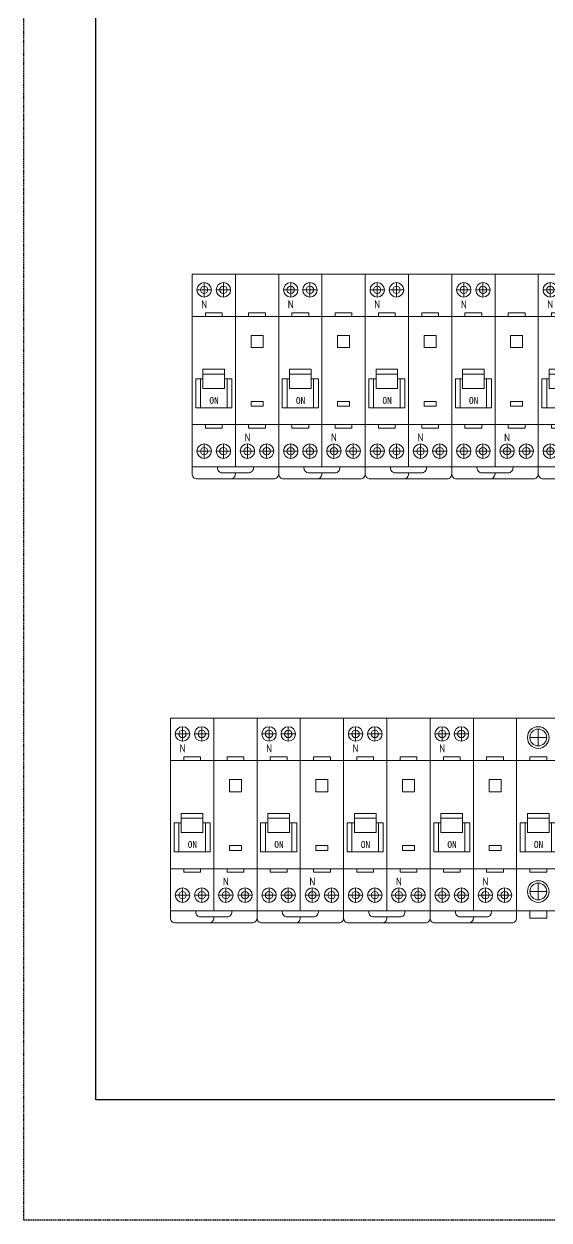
# Model space of a CAD drawing. Extents: x 259312 to 259812, y 334424 to 335424.
# Drawn here: x 259311.8 to 259530.3, y 334424.4 to 334921.4 of the extents above; entities that cross this region are included whole.
import ezdxf

# ---------------------------------------------------------------- set-up
doc = ezdxf.new("R2010")
doc.units = 0
doc.header["$MEASUREMENT"] = 0
doc.linetypes.add('DASHED', pattern=[0.75, 0.5, -0.25])
doc.layers.add('布置图', color=30, linetype='Continuous')
doc.layers.add('细线', color=7, linetype='Continuous', lineweight=0)
doc.styles.add('-仿宋_GB2312', font='gbenor.shx', dxfattribs={"bigfont": 'gbcbig.shx'})
doc.styles.add('正常', font='')
doc.styles.get('正常').set_extended_font_data('FangSong_GB2312')

# ---------------------------------------------------------------- blocks, each defined once
blk = doc.blocks.new('Manufacturer光辉PartName剩余电流动作微型断路器Series1PNShellFrameLimitingCurrentRemarkPartTypeMinCurrent1MaxCurrent32Poles1P+NMinPower0MaxPower0LibType2DelFlgfalseUpdateDate')
at = {"layer": '细线'}
for p, q in [((-16, 36), (-10, 36)), ((-13, 39), (-13, 33)), ((-8, 36), (-2, 36)), ((-5, 39), (-5, 33)), ((-13, -34), (-13, -28)), ((-5, -34), (-5, -28)), ((5, -34), (5, -28)), ((13, -34), (13, -28)), ((-16, -31), (-10, -31)), ((-8, -31), (-2, -31)), ((8, -31), (2, -31)), ((16, -31), (10, -31))]:
    blk.add_line(p, q, dxfattribs=at)
for points in [[(-18, -37.5), (0, -37.5), (0, 42.5), (-18, 42.5)], [(0, -37.5), (18, -37.5), (18, 42.5), (0, 42.5)], [(-18, -20), (0, -20), (0, 25), (-18, 25)], [(-12.5, 26.5), (-5.5, 26.5), (-5.5, 25), (-12.5, 25)], [(0, -20), (18, -20), (18, 25), (0, 25)], [(5.5, 26.5), (12.5, 26.5), (12.5, 25), (5.5, 25)], [(6.5, 12), (11.5, 12), (11.5, 17), (6.5, 17)], [(-13.5, -5), (-4.5, -5), (-4.5, 3), (-13.5, 3)], [(-13.5, 3), (-4.5, 3), (-4.5, 1), (-13.5, 1)], [(6.5, -12.38), (11.5, -12.38), (11.5, -10.38), (6.5, -10.38)], [(-12.5, -21.5), (-5.5, -21.5), (-5.5, -20), (-12.5, -20)], [(5.5, -21.5), (12.5, -21.5), (12.5, -20), (5.5, -20)]]:
    blk.add_lwpolyline(points, close=True, dxfattribs=at)
for points in [[(-13.5, -1), (-16.5, -1), (-16.5, -13), (-1.5, -13), (-1.5, -1), (-4.5, -1)], [(-13.5, -1), (-14.5, -1), (-14.5, -13), (-3.5, -13), (-3.5, -1), (-4.5, -1)]]:
    blk.add_lwpolyline(points, dxfattribs=at)
for points in [[(-18, -37.5), (18, -37.5), (18, -40.5, -0.414214), (16, -42.5), (-16, -42.5, -0.414214), (-18, -40.5)], [(-5.5, -40), (5.5, -40, 0.414214), (7.5, -38), (7.5, -37.5), (-7.5, -37.5), (-7.5, -38, 0.414214)]]:
    blk.add_lwpolyline(points, format="xyb", close=True, dxfattribs=at)
blk.add_lwpolyline([(0, -40), (0, -40.5, -0.414214), (-2, -42.5), (-16, -42.5, -0.414214), (-18, -40.5), (-18, -37.5), (0, -37.5)], format="xyb", dxfattribs=at)
for centre, radius in [((-13, 36), 3), ((-13, 36), 1.54), ((-5, 36), 3), ((-5, 36), 1.54), ((-13, -31), 3), ((-13, -31), 1.54), ((-5, -31), 3), ((-5, -31), 1.54), ((5, -31), 3), ((5, -31), 1.54), ((13, -31), 3), ((13, -31), 1.54)]:
    blk.add_circle(centre, radius, dxfattribs=at)
at = {"layer": '细线', "color": 2, "lineweight": 15}
for s, height, style, p in [('N', 3.33, '-仿宋_GB2312', (-14.22, 28.34)), ('ON', 2.851, '正常', (-10.83, -11.36)), ('N', 3.33, '-仿宋_GB2312', (3.78, -26.98))]:
    blk.add_text(s, height=height, dxfattribs=dict(at, style=style)).set_placement(p)
blk = doc.blocks.new('Manufacturer光辉PartName微型断路器Series1PShellFrameLimitingCurrentRemarkPartTypeMinCurrent1MaxCurrent63Poles3PMinPower0MaxPower0LibType2DelFlgfalseUpdateDate')
at = {"layer": '细线'}
for p, q in [((0, 37), (0, 30)), ((-3.5, 33.5), (3.5, 33.5)), ((0, -34), (0, -27)), ((-3.5, -30.5), (3.5, -30.5))]:
    blk.add_line(p, q, dxfattribs=at)
for points in [[(-9, -38.5), (9, -38.5), (9, 41.5), (-9, 41.5)], [(-3.5, 25.5), (3.5, 25.5), (3.5, 24), (-3.5, 24)], [(-9, -21), (9, -21), (9, 24), (-9, 24)], [(-4.5, -6), (4.5, -6), (4.5, 2), (-4.5, 2)], [(-4.5, 2), (4.5, 2), (4.5, 0), (-4.5, 0)], [(-3.5, -22.5), (3.5, -22.5), (3.5, -21), (-3.5, -21)], [(-3.5, -41.5), (3.5, -41.5), (3.5, -38.5), (-3.5, -38.5)]]:
    blk.add_lwpolyline(points, close=True, dxfattribs=at)
for points in [[(-4.5, -2), (-7.5, -2), (-7.5, -14), (7.5, -14), (7.5, -2), (4.5, -2)], [(-4.5, -2), (-5.5, -2), (-5.5, -14), (5.5, -14), (5.5, -2), (4.5, -2)]]:
    blk.add_lwpolyline(points, dxfattribs=at)
for centre, radius in [((0, 33.5), 4.5), ((0, 33.5), 3.5), ((0, -30.5), 4.5), ((0, -30.5), 3.5)]:
    blk.add_circle(centre, radius, dxfattribs=at)
at = {"layer": '细线', "color": 2, "lineweight": 15, "style": '正常'}
blk.add_text('ON', height=2.851, dxfattribs=at).set_placement((-1.83, -12.36))

msp = doc.modelspace()

# ---------------------------------------------------------------- linework, layer by layer
at = {"color": 2}
msp.add_lwpolyline([(259341.79, 335374.38), (259781.79, 335374.38), (259781.79, 334474.38), (259341.79, 334474.38)], close=True, dxfattribs=at)
at = {"layer": '布置图', "linetype": 'DASHED'}
msp.add_lwpolyline([(259311.79, 335424.38), (259811.79, 335424.38), (259811.79, 334424.38), (259311.79, 334424.38)], close=True, dxfattribs=at)

# ---------------------------------------------------------------- block references
for name, p in [('Manufacturer光辉PartName剩余电流动作微型断路器Series1PNShellFrameLimitingCurrentRemarkPartTypeMinCurrent1MaxCurrent32Poles1P+NMinPower0MaxPower0LibType2DelFlgfalseUpdateDate', (259399.79, 334774.88)), ('Manufacturer光辉PartName剩余电流动作微型断路器Series1PNShellFrameLimitingCurrentRemarkPartTypeMinCurrent1MaxCurrent32Poles1P+NMinPower0MaxPower0LibType2DelFlgfalseUpdateDate', (259435.79, 334774.88)), ('Manufacturer光辉PartName剩余电流动作微型断路器Series1PNShellFrameLimitingCurrentRemarkPartTypeMinCurrent1MaxCurrent32Poles1P+NMinPower0MaxPower0LibType2DelFlgfalseUpdateDate', (259471.79, 334774.88)), ('Manufacturer光辉PartName剩余电流动作微型断路器Series1PNShellFrameLimitingCurrentRemarkPartTypeMinCurrent1MaxCurrent32Poles1P+NMinPower0MaxPower0LibType2DelFlgfalseUpdateDate', (259507.79, 334774.88)), ('Manufacturer光辉PartName剩余电流动作微型断路器Series1PNShellFrameLimitingCurrentRemarkPartTypeMinCurrent1MaxCurrent32Poles1P+NMinPower0MaxPower0LibType2DelFlgfalseUpdateDate', (259543.79, 334774.88)), ('Manufacturer光辉PartName剩余电流动作微型断路器Series1PNShellFrameLimitingCurrentRemarkPartTypeMinCurrent1MaxCurrent32Poles1P+NMinPower0MaxPower0LibType2DelFlgfalseUpdateDate', (259390.79, 334590.38)), ('Manufacturer光辉PartName剩余电流动作微型断路器Series1PNShellFrameLimitingCurrentRemarkPartTypeMinCurrent1MaxCurrent32Poles1P+NMinPower0MaxPower0LibType2DelFlgfalseUpdateDate', (259426.79, 334590.38)), ('Manufacturer光辉PartName剩余电流动作微型断路器Series1PNShellFrameLimitingCurrentRemarkPartTypeMinCurrent1MaxCurrent32Poles1P+NMinPower0MaxPower0LibType2DelFlgfalseUpdateDate', (259462.79, 334590.38)), ('Manufacturer光辉PartName剩余电流动作微型断路器Series1PNShellFrameLimitingCurrentRemarkPartTypeMinCurrent1MaxCurrent32Poles1P+NMinPower0MaxPower0LibType2DelFlgfalseUpdateDate', (259498.79, 334590.38)), ('Manufacturer光辉PartName微型断路器Series1PShellFrameLimitingCurrentRemarkPartTypeMinCurrent1MaxCurrent63Poles3PMinPower0MaxPower0LibType2DelFlgfalseUpdateDate', (259525.79, 334591.38))]:
    msp.add_blockref(name, p)

doc.saveas('drawing.dxf')
